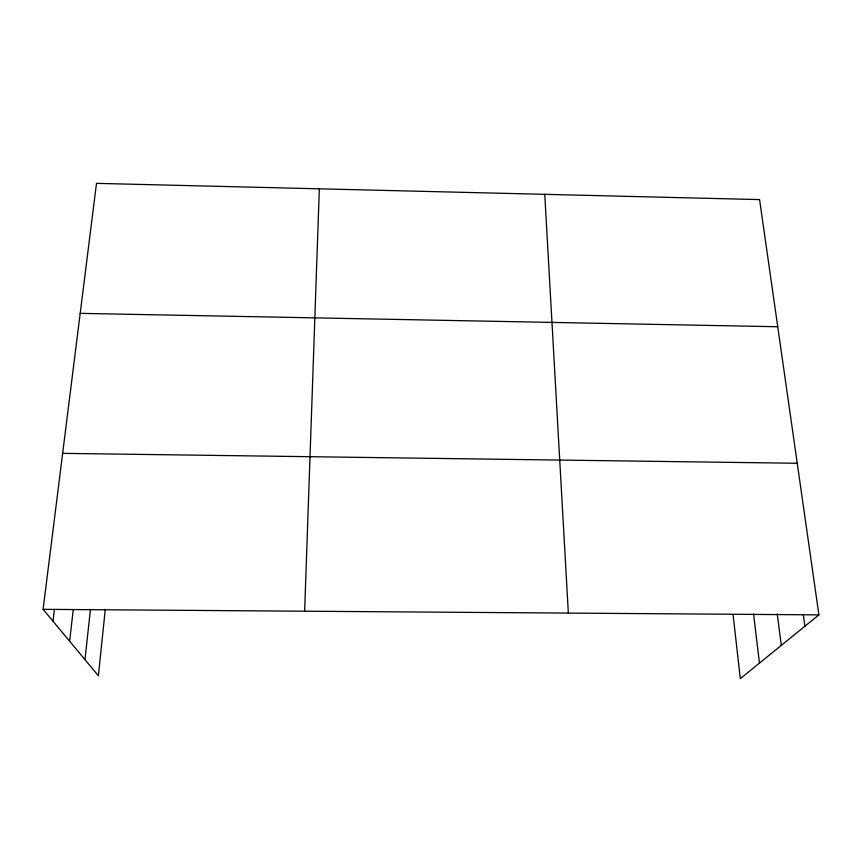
<?xml version="1.0" encoding="UTF-8"?>
<svg xmlns="http://www.w3.org/2000/svg" width="862" height="862" viewBox="0 0 862 862"><rect width="100%" height="100%" fill="white"/><g stroke="black" fill="none" stroke-linecap="round" stroke-linejoin="round"><path stroke-width="1.29" d="M304.631 611.201L319.339 188.821M105.283 609.294L98.376 675.776L43.1 609.337L96.49 183.358L759.573 199.596L818.9 614.875L740.318 678.642L733.056 614.487M84.972 659.656L90.456 609.315M69.628 641.22L73.248 609.628M52.991 621.222L54.425 609.412M43.1 609.337L818.9 614.875M62.646 453.358L797.242 463.271M80.198 313.359L777.739 326.741M803.287 614.466L804.903 626.232M777.244 613.819L781.306 645.379M753.55 613.981L759.465 663.104M544.752 194.338L568.349 613.087"/></g></svg>
